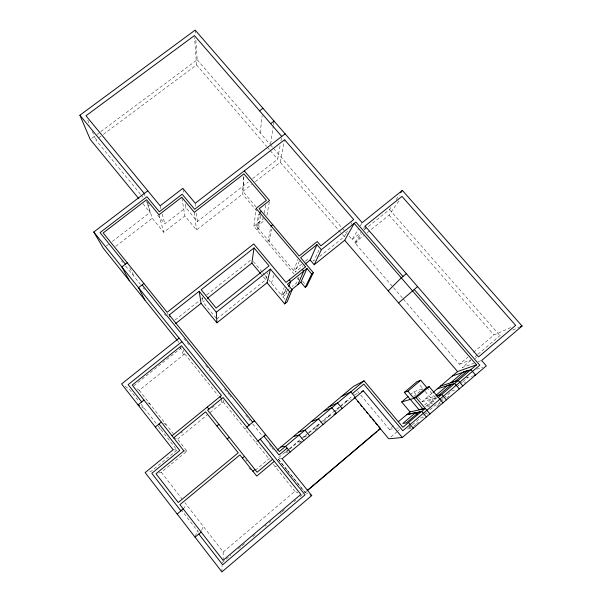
<?xml version="1.0" encoding="UTF-8"?>
<svg xmlns="http://www.w3.org/2000/svg" width="602" height="602" viewBox="0 0 602 602"><rect width="100%" height="100%" fill="white"/><g stroke="black" fill="none" stroke-linecap="round" stroke-linejoin="round"><path stroke-width="0.45" stroke-dasharray="3.01 2.26" d="M223.079 560.319L223.191 551.996L184.934 502.723M221.897 571.9L222.04 565.421M256.813 211.084L242.531 194.175L243.93 173.903M256.076 206.968L242.884 191.361L243.923 176.476M260.214 132.929L262.141 115.584M294.145 274.173L253.856 226.299L256.046 209.285M301.707 264.158L293.701 270.576L256.655 226.593L258.424 214.064M257.159 230.22L259.725 212.596M270.637 143.953L273.353 125.645M273.489 124.727L274.038 121.07M258.694 229.008L260.711 215.727M264.278 213.289L265.648 204.981M266.927 215.335L269.545 200.579M252.607 178.651L277.642 159.214L280.269 144.638M280.923 140.996L281.744 136.436M255.346 181.669L280.284 162.284L284.595 139.732M267.679 242.719L270.9 226.909M269.214 241.5L271.811 229.136M216.75 318.925L265.768 279.779L267.416 272.834M271.502 283.226L273.842 274.7M201.708 530.339L203.009 525.997M195.364 536.39L197.381 530.716M265.061 275.505L281.458 295.161L284.189 287.523M284.964 299.352L282.805 296.763L285.596 289.208M284.475 292.73L286.394 287.568M293.701 270.576L297.9 259.417M285.815 294.333L287.779 289.223M299.322 261.102L295.033 272.164L302.979 265.798M299.051 277.063L296.538 283.03L292.286 286.454M318.932 250.078L313.823 261.133L311.016 257.822M319.624 256.475L344.284 236.684L347.422 230.98M351.019 224.456L351.914 222.823M342.282 228.203L352.102 239.596L358.318 229.129M360.229 225.908L362.148 222.687M392.331 286.304L354.796 242.726L360.666 233.2M363.593 228.436L365.06 226.051M355.616 243.682L361.524 234.193M364.481 229.452L365.956 227.082M364.323 229.768L389.479 209.526L391.029 207.231M396.176 199.586L399.269 194.995M367.197 232.733L389.088 215.102L399.901 199.39M183.271 508.961L186.477 504.709M245.104 429.188L245.962 428.135M413.762 426.156L415.816 424.402M416.501 423.823L418.548 422.07M436.804 406.5L440.371 403.46L439.227 402.106M446.631 398.118L450.176 395.1M464.217 383.12L465.617 381.924M424.658 404.913L431.657 398.96M425.749 406.358L435.713 397.877M390.871 436.977L397.275 431.529M397.982 430.927L399.404 429.715M437.33 397.433L426.374 406.756L429.956 405.914M408.833 427.781L411.67 425.366M412.378 424.764L420.166 418.119L424.019 417.404L422.875 416.05M423.612 415.184L426.412 412.791M429.918 409.811L436.217 404.439L440.371 403.46M443.057 398.607L439.58 401.572L442.952 400.744M443.749 398.012L452.102 390.901L456.549 389.66M456.873 386.83L462.351 382.112M463.066 381.548L467.874 377.446M222.108 562.637L230.679 555.375M238.535 548.708L241.394 546.285M242.109 545.683L244.969 543.26M252.825 536.6L255.684 534.177M264.97 526.306L266.4 525.094M269.26 522.671L270.689 521.46M279.975 513.581L281.405 512.37M282.12 511.768L284.979 509.345M294.265 501.474L295.695 500.262M299.984 496.627L302.844 494.204M286.973 469.989L304.981 492.391L306.418 491.172M306.561 491.255L305.139 492.459L287.666 470.741M403.295 299.028L459.461 364.233L467.904 357.069M473.541 352.29L493.949 334.975L510.647 327.586M360.666 394.972L389.313 429.324L393.475 425.787M418.503 397.448L422.1 401.7L431.642 393.595M470.824 360.312L462.313 367.544L473.729 363.375M475.083 356.693L477.213 354.887M477.92 354.285L499.916 335.6L502.474 334.494M223.191 551.996L294.935 491.315L297.892 492.872M410.173 394.777L413.709 391.782L422.897 388.741L418.736 383.835M413.807 396.447L422.897 388.741M289.126 448.851L277.672 458.423L286.386 469.267M289.479 448.64L308.089 433.079M308.442 432.695L352.373 396.041M286.063 452.11L288.885 449.754M289.585 449.16L298.75 441.499M304.228 436.917L308.435 433.402M309.135 432.815L320.309 423.462M323.101 421.137L329.369 415.892M339.618 407.321L334.78 411.362L339.054 409.699M340.311 406.741L347.226 400.955M299.57 442.741L301.647 440.995M314.914 429.896L318.353 427.021M323.846 422.423L325.9 420.708M255.308 470.237L268.921 458.874L272.616 459.258M158.635 473.006L161.283 472.261L187.019 451.161L177.552 439.114L173.654 437.857M177.552 439.114L207.02 415.071M210.075 412.581L223.191 401.873L223.086 397.568M157.732 425.426L177.063 450.1L151.283 471.193L148.656 471.795M181.097 433.064L182.541 431.882M212.009 407.855L214.086 406.162M354.796 242.726L363.548 235.675M281.458 295.161L286.605 291.022M287.312 290.45L289.442 288.734M352.102 239.596L360.726 232.658M282.805 296.763L287.237 293.197M137.113 388.734L139.212 390.307L184.709 353.893L183.091 349.815M305.349 261.238L308.992 258.326M133.764 385.784L181.766 347.444M175.092 319.978L200.835 299.585M201.572 298.998L203.04 297.832M206.719 294.92L251.591 259.372M216.178 318.217L202.897 301.933L204.356 300.774M253.856 226.299L263.36 218.827L260.982 216.013M256.655 226.593L265.587 219.564M181.932 198.126L184.889 215.93L196.515 229.972L242.531 194.175M185.303 203.973L185.883 207.652L197.388 221.521L248.19 182.082M242.884 191.361L251.681 184.521M147.663 203.288L152.253 218.285L163.736 232.289L184.889 215.93M157.694 215.215L164.828 223.899L185.883 207.652M106.336 246.045L108.563 244.337M112.273 241.485L150.116 212.446L146.941 202.106M115.802 246.316L152.253 218.285M91.737 138.317L96.26 134.953M97.012 134.389L100.03 132.147M100.782 131.59L197.215 59.794L195.8 39.378M140.462 194.235L95.876 139.965L102.641 134.923M103.386 134.366L196.538 64.933L194.566 37.422M354.623 394.762L358.574 392.956M345.721 401.609L351.177 399.239M512.716 330.084L520.399 326.773M255.406 442.026L256.7 441.514M459.461 364.233L470.734 359.913M475.068 358.25L476.799 357.588M328.075 416.366L333.433 414.402M478.116 361.772L481.63 360.493M476.686 369.199L482.864 367.024M466.129 377.966L472.623 375.949M315.689 426.72L320.422 425.29M425.313 398.976L434.832 396.349M422.1 401.7L437.458 397.613M429.587 404.025L433.222 403.129M303.25 437.127L307.344 436.239M297.832 441.657L300.925 441.123M389.313 429.324L392.94 428.774M396.567 428.225L398.381 427.954M407.419 428.985L410.128 428.616M285.295 452.14L288.471 452.027M282.097 458.769L277.77 458.431L287.086 470.011M183.896 450.898L187.019 451.161M173.12 449.754L177.063 450.1M274.994 466.452L276.679 466.859M159.078 428.481L160.591 429.075M304.981 492.391L308.435 494.024M163.714 423.349L166.129 424.576M141.666 406.99L144.593 408.66M147.836 402.663L150.131 404.205M125.141 386.364L129.4 389.276L138.964 401.481M389.479 209.526L499.916 335.6M389.088 215.102L493.949 334.975M197.215 59.794L269.892 144.164M270.501 144.864L272.954 147.716M273.564 148.431L341.673 227.488M393.557 287.718L402.685 298.321M196.538 64.933L266.671 146.452M267.28 147.166L269.719 150.003M270.328 150.711L277.642 159.214M280.284 162.284L341.846 233.854M342.455 234.562L344.284 236.684M426.78 387.462L436.932 399.404M425.223 391.481L435.096 403.114M413.709 391.782L416.11 394.611M259.199 213.898L260.388 215.305M425.81 412.378L427.533 414.409M302.618 281.172L305.59 284.701M297.147 277.748L299.555 280.607M409.262 426.389L411.031 428.489M253.352 261.479L262.133 271.999M262.72 272.698L264.474 274.805M261.133 274.219L262.871 276.303M263.45 277.003L265.768 279.779M357.678 391.39L360.071 394.257M141.056 194.958L143.434 197.855M146.406 201.467L149.973 205.809M143.005 203.769L150.116 212.446M121.491 260.862L122.665 262.322M125.607 265.971L140.311 284.242M143.253 287.899L144.427 289.366M164.429 314.221L165.595 315.666M183.971 338.497L190.443 346.541M205.741 365.549L210.452 371.404M224.569 388.952L229.279 394.799M229.866 395.529L231.04 396.989M245.751 415.267L248.107 418.194M248.694 418.924L249.868 420.392M252.795 424.026L261.953 435.404M269.403 444.66L271.126 446.797M271.698 447.512L273.413 449.641M177.793 341.01L178.967 342.478M184.709 353.893L218.15 395.589M223.191 401.873L268.921 458.874M273.331 464.375L294.935 491.315M245.782 459.785L246.918 461.215M248.995 467.792L250.703 469.929M139.212 390.307L173.286 433.681M141.214 404.356L157.16 424.703M161.283 472.261L181.857 498.749M180.856 509.375L198.532 532.198M129.776 267.777L134.419 276.928M180.118 346.82L183.452 354.894M87.741 120.091L89.864 125.276M92.339 131.326L95.876 139.965M167.461 313.115L168.124 314.748M144.284 193.49L145.082 196.071M158.943 214.801L163.736 232.289M160.14 205.794L161.08 209.413M162.247 213.943L164.828 223.899M183 189.269L183.723 193.867M202.272 297.569L202.897 301.933M194.311 212.318L196.515 229.972M195.259 203.243L195.68 206.9M196.433 213.296L197.388 221.521M195.161 30.1L195.477 34.743M221.656 399.608L221.829 402.979"/><path stroke-width="0.9" d="M207.276 298.457L251.862 263.097L254.029 247.934L269.056 265.881L216.126 308.028L201.158 289.72L254.029 247.934M267.062 282.737L270.448 269.064L289.524 291.85L284.701 303.897L267.062 282.737L216.916 322.822L201.068 303.378L199.187 291.278L169.252 314.936L169.945 316.675M288.757 286.665L290.713 281.555L289.269 279.825M306.982 268.492L300.895 282.203L305.237 287.35L311.67 274.038L306.982 268.492L287.463 284.167L292.136 289.743L287.124 301.941L284.701 303.897M297.885 284.626L303.732 271.103L302.279 269.387M310.196 260.011L316.983 244.623L321.333 249.725L314.221 264.752L310.196 260.011L305.146 264.06M316.983 244.623L300.639 257.694L313.333 272.698L306.779 286.108L305.237 287.35M314.221 264.752L344.705 240.266L354.172 223.402L476.528 364.842L438.301 397.388M400.819 192.7L402.362 190.405L522.1 326.036L481.63 360.493L486.288 365.865L402.332 437.511L388.741 438.79L378.462 426.434M253.961 421.37L254.511 420.753L246.805 427.111M388.222 290.894L401.278 277.861L406.365 273.684M398.569 302.926L417.577 286.62M417.359 414.786L415.561 412.648L402.813 423.492L406.327 422.882L419.316 411.828L421.641 411.324L426.404 416.968M436.405 394.92L447.587 385.408L451.944 384.068L439.129 394.972L435.833 395.883M421.641 411.324L402.919 427.262L364.044 380.833L353.502 386.379L277.078 450.161M421.761 411.467L425.313 408.442L410.06 411.926L398.336 421.663M413.95 398.336L426.78 387.462L429.181 386.672L442.944 402.851M410.06 411.926L401.677 401.963L416.2 397.666L429.181 386.672M307.133 490.562L376.671 431.626M378.101 430.407L380.539 428.541L354.834 397.644M307.268 490.653L380.539 428.541M433.049 392.399L457.573 371.569L476.528 364.842M402.332 437.511L363.315 390.788L282.097 458.769L311.738 495.589L221.897 571.9L145.157 472.608L173.12 449.754L121.596 383.941L179.087 338.151M419.12 409.857L404.356 392.361L416.953 381.728L420.708 380.313L426.78 387.462M404.356 392.361L407.878 391.149L420.708 380.313M401.677 401.963L408.043 396.567M287.162 448.166L279.035 454.954L263.864 436.119M352.343 393.685L363.804 384.106L402.828 430.754L479.779 365.181L414.191 289.419M274.309 461.365L256.73 476.069L239.889 454.924L179.93 504.649L223.079 560.319L300.849 494.423L223.086 397.568L207.63 410.165L257.099 472.224L272.616 459.258M195.078 537.195L201.188 532.078M252.885 471.238L254.947 469.522M364.044 380.833L279.343 451.575L169.252 314.936M242.41 458.092L244.472 456.376M177.169 514.025L183.271 508.961M257.965 441.01L265.678 434.614L264.918 434.975M227.21 439.001L229.264 437.308M216.886 426.035L218.94 424.35M172.014 435.765L221.438 395.514L181.473 345.736L132.214 385.062L183.896 450.898L155.993 473.759L178.26 502.497L238.219 452.817L205.575 411.836L173.654 437.857M155.293 426.984L161.306 422.122M402.362 190.405L362.148 222.687L195.161 30.1L79.9 115.208L90.232 139.438L138.851 198.713M144.006 400.089L138.008 404.905L139.468 405.74M291.496 289.765L300.895 282.203M289.524 291.85L292.136 289.743M311.67 274.038L313.333 272.698M321.333 249.725L355.865 222.048L402.971 276.468M216.916 322.822L216.306 312.227L270.448 269.064M181.939 341.71L128.128 384.633L141.703 401.94M175.566 323.605L201.068 303.378M271.081 226.028L272.744 224.719M259.725 212.596L261.381 211.302M143.908 283.482L138.52 287.681L144.901 300.052M127.24 262.788L121.86 266.957L129.445 280.795M285.107 133.84L195.259 203.243L182.857 188.351L160.14 205.794L85.973 115.772L194.431 35.586L281.744 136.436M270.674 123.651L274.038 121.07M177.206 340.28L103.371 248.325L93.784 232.018L147.799 190.811M259.59 110.851L262.954 108.285M341.259 396.598L350.831 391.872L355.421 397.395L354.044 397.997M361.734 391.511L363.315 390.788M328.993 406.839L337.572 402.941L342.169 408.487M323.658 411.286L331.807 407.75L336.398 413.318L334.178 414.131M520.399 326.773L522.1 326.036M311.294 421.603L318.458 418.909L323.041 424.5M452.35 376.002L470.907 369.628L475.557 375.023L474.09 375.49M440.521 386.055L458.16 380.479L462.81 385.905M437.278 388.809L454.653 383.459L459.303 388.892M298.878 431.965L305.026 430.121L309.609 435.743M436.563 395.875L441.755 394.445L446.406 399.901M293.475 436.473L299.186 434.998L303.762 440.634M419.857 409.465L422.92 408.766M406.659 414.59L415.561 412.648M406.771 414.718L420.986 411.633M280.968 446.91L285.657 446.3L290.232 451.967M310.09 494.806L311.738 495.589M344.705 240.266L457.573 371.569M244.314 170.893L269.545 200.579L259.184 208.698L299.194 255.985L317.254 241.552L320.896 245.827L353.713 219.564L284.595 139.732L194.664 209.293L182.15 194.228L159.327 211.776L146.971 196.749L100.03 232.605L125.449 264.18M416.2 397.666L429.956 413.935M407.878 391.149L422.943 408.984M408.502 422.506L413.265 428.18M251.862 263.097L260.553 273.526M357.58 401.331L358.769 402.768M360.56 404.92L361.757 406.35M363.548 408.502L364.737 409.939M366.528 412.092L367.724 413.521M369.515 415.673L371.299 417.826M372.495 419.263L374.286 421.415M375.482 422.845L377.266 424.997M79.9 115.208L144.284 193.49M199.187 291.278L216.306 312.227M142.117 284.881L252.697 422.25M93.784 232.018L249.077 425.238M260.237 439.129L305.033 494.867L222.627 564.766L198.841 534.042M219.963 396.71L221.611 398.765M207.238 407.08L208.886 409.142M158.996 423.989L179.75 450.462L151.824 473.315L180.924 510.902M515.651 325.366L478.53 356.918L365.06 226.051L401.963 196.395L515.651 325.366M463.262 372.081L450.883 382.609L455.3 381.209L467.904 370.478L463.262 372.081M305.53 266.776L286.01 282.436L253.735 243.923L167.13 312.303L103.183 232.936L146.579 199.759L158.943 214.801L181.789 197.238L194.311 212.318L243.93 173.903L266.408 200.368L256.166 208.39L305.53 266.776"/></g></svg>
